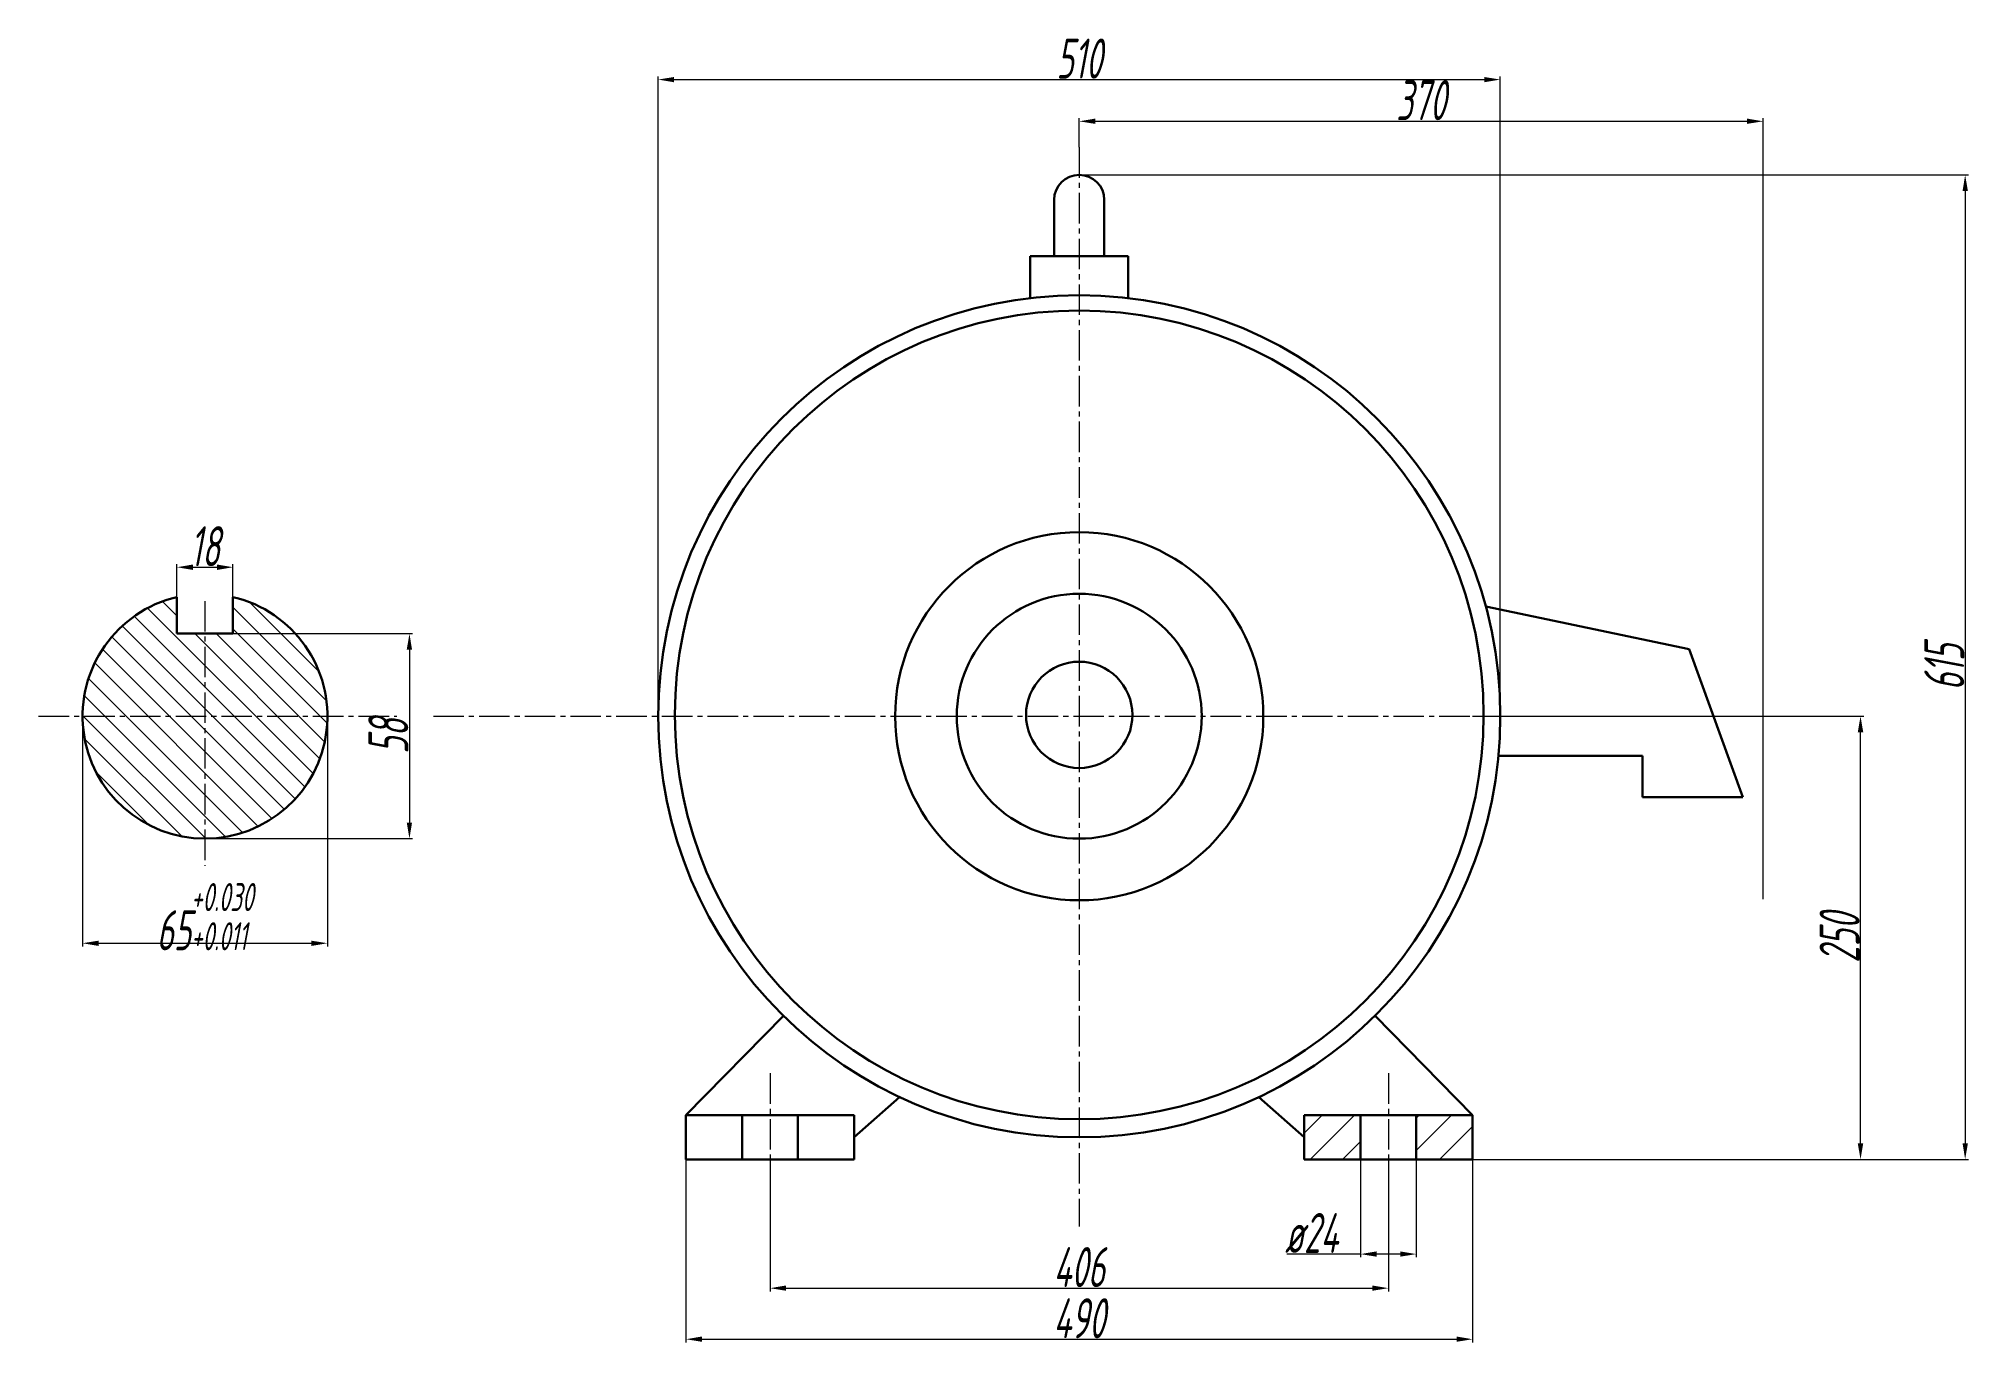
# Model space of a CAD drawing. Header units: millimetres. Extents: x 5618218 to 5620674, y 2497318 to 2498132.
# Drawn here: x 5619468 to 5620674, y 2497318 to 2498132 of the extents above; entities that cross this region are included whole.
import ezdxf

# ---------------------------------------------------------------- set-up
doc = ezdxf.new("R2010")
doc.units = ezdxf.units.MM
doc.linetypes.add('CENTER2', pattern=[28.575, 19.05, -3.175, 3.175, -3.175])
doc.linetypes.add('DASHED2', pattern=[9.525, 6.35, -3.175])
for name, color, linetype in [('点画线', 7, 'CENTER2'), ('细实线', 7, 'Continuous'), ('虚线', 7, 'DASHED2')]:
    doc.layers.add(name, color=color, linetype=linetype)
doc.layers.add('粗实线', color=7, linetype='Continuous', lineweight=50)
doc.styles.add('字母和数字', font='gbeitc.shx', dxfattribs={"width": 0.7, "height": 5})
doc.dimstyles.new('直线', dxfattribs={"dimtxt": 5, "dimasz": 3.5, "dimexe": 2, "dimexo": 0, "dimtad": 1, "dimtxsty": '字母和数字', "dimcen": 2.5, "dimadec": 0, "dimazin": 0, "dimtfac": 1, "dimtmove": 0, "dimatfit": 3, "dimfxl": 1, "dimarcsym": 0})

# ---------------------------------------------------------------- blocks, each defined once
blk = doc.blocks.new('*D8')
at = {"layer": 'Defpoints', "color": 0, "transparency": 16777216}
for p in [(5619589.3, 2497802), (5619554.3, 2497783.4), (5619589.3, 2497783.4)]:
    blk.add_point(p, dxfattribs=at)
at = {"layer": '细实线', "color": 0, "lineweight": -2, "transparency": 16777216}
for p, q in [((5619554.3, 2497783.4), (5619554.3, 2497804)), ((5619564.3, 2497802), (5619579.3, 2497802)), ((5619589.3, 2497783.4), (5619589.3, 2497804))]:
    blk.add_line(p, q, dxfattribs=at)
at = {"layer": '细实线', "color": 0, "transparency": 16777216}
for points in [[(5619564.3, 2497803.7), (5619564.3, 2497800.3), (5619554.3, 2497802)], [(5619579.3, 2497803.7), (5619579.3, 2497800.3), (5619589.3, 2497802)]]:
    blk.add_solid(points, dxfattribs=at)
at = {"layer": '细实线', "color": 0, "transparency": 16777216, "insert": (5619571.8, 2497815.1), "char_height": 5, "attachment_point": 5, "style": '字母和数字'}
blk.add_mtext('{\\H5x;18}', dxfattribs=at)
blk = doc.blocks.new('*D9')
at = {"layer": 'Defpoints', "color": 0, "transparency": 16777216}
for p in [(5619589.3, 2497760.5), (5619571.8, 2497632.4), (5619699.6, 2497632.4)]:
    blk.add_point(p, dxfattribs=at)
at = {"layer": '细实线', "color": 0, "lineweight": -2, "transparency": 16777216}
for p, q in [((5619589.3, 2497760.5), (5619701.6, 2497760.5)), ((5619699.6, 2497750.5), (5619699.6, 2497642.4)), ((5619571.8, 2497632.4), (5619701.6, 2497632.4))]:
    blk.add_line(p, q, dxfattribs=at)
at = {"layer": '细实线', "color": 0, "transparency": 16777216}
for points in [[(5619697.9, 2497750.5), (5619701.2, 2497750.5), (5619699.6, 2497760.5)], [(5619697.9, 2497642.4), (5619701.2, 2497642.4), (5619699.6, 2497632.4)]]:
    blk.add_solid(points, dxfattribs=at)
at = {"layer": '细实线', "color": 0, "transparency": 16777216, "insert": (5619686.4, 2497696.4), "char_height": 5, "attachment_point": 5, "rotation": 90, "style": '字母和数字'}
blk.add_mtext('{\\H5x;58}', dxfattribs=at)
blk = doc.blocks.new('*D10')
at = {"layer": 'Defpoints', "color": 0, "transparency": 16777216}
for p in [(5619495.3, 2497708.9), (5619648.3, 2497708.9), (5619648.3, 2497567)]:
    blk.add_point(p, dxfattribs=at)
at = {"layer": '细实线', "color": 0, "lineweight": -2, "transparency": 16777216}
for p, q in [((5619495.3, 2497708.9), (5619495.3, 2497565)), ((5619648.3, 2497708.9), (5619648.3, 2497565)), ((5619505.3, 2497567), (5619638.3, 2497567))]:
    blk.add_line(p, q, dxfattribs=at)
at = {"layer": '细实线', "color": 0, "transparency": 16777216}
for points in [[(5619505.3, 2497568.6), (5619505.3, 2497565.3), (5619495.3, 2497567)], [(5619638.3, 2497568.6), (5619638.3, 2497565.3), (5619648.3, 2497567)]]:
    blk.add_solid(points, dxfattribs=at)
at = {"layer": '细实线', "color": 0, "transparency": 16777216, "insert": (5619571.8, 2497583.6), "char_height": 5, "attachment_point": 5, "style": '字母和数字'}
blk.add_mtext('{\\H5x;65\\H0.7x;\\S+0.030^ +0.011;}', dxfattribs=at)
blk = doc.blocks.new('*D11')
at = {"layer": 'Defpoints', "color": 0, "transparency": 16777216}
for p in [(5620381.3, 2498106.8), (5619855, 2497708.9), (5620381.3, 2497708.9)]:
    blk.add_point(p, dxfattribs=at)
at = {"layer": '细实线', "color": 0, "lineweight": -2, "transparency": 16777216}
for p, q in [((5619855, 2497708.9), (5619855, 2498108.8)), ((5619865, 2498106.8), (5620371.3, 2498106.8)), ((5620381.3, 2497708.9), (5620381.3, 2498108.8))]:
    blk.add_line(p, q, dxfattribs=at)
at = {"layer": '细实线', "color": 0, "transparency": 16777216}
for points in [[(5619865, 2498108.4), (5619865, 2498105.1), (5619855, 2498106.8)], [(5620371.3, 2498108.4), (5620371.3, 2498105.1), (5620381.3, 2498106.8)]]:
    blk.add_solid(points, dxfattribs=at)
at = {"layer": '细实线', "color": 0, "transparency": 16777216, "insert": (5620118.2, 2498119.9), "char_height": 5, "attachment_point": 5, "style": '字母和数字'}
blk.add_mtext('{\\H5x;510}', dxfattribs=at)
blk = doc.blocks.new('*D12')
at = {"layer": 'Defpoints', "color": 0, "transparency": 16777216}
for p in [(5620118.2, 2498047.2), (5620364, 2497431.9), (5620671.9, 2497431.9)]:
    blk.add_point(p, dxfattribs=at)
at = {"layer": '细实线', "color": 0, "lineweight": -2, "transparency": 16777216}
for p, q in [((5620118.2, 2498047.2), (5620673.9, 2498047.2)), ((5620671.9, 2498037.2), (5620671.9, 2497441.9)), ((5620364, 2497431.9), (5620673.9, 2497431.9))]:
    blk.add_line(p, q, dxfattribs=at)
at = {"layer": '细实线', "color": 0, "transparency": 16777216}
for points in [[(5620670.3, 2498037.2), (5620673.6, 2498037.2), (5620671.9, 2498047.2)], [(5620670.3, 2497441.9), (5620673.6, 2497441.9), (5620671.9, 2497431.9)]]:
    blk.add_solid(points, dxfattribs=at)
at = {"layer": '细实线', "color": 0, "transparency": 16777216, "insert": (5620658.8, 2497739.6), "char_height": 5, "attachment_point": 5, "rotation": 90, "style": '字母和数字'}
blk.add_mtext('{\\H5x;615}', dxfattribs=at)
blk = doc.blocks.new('*D13')
at = {"layer": 'Defpoints', "color": 0, "transparency": 16777216}
for p in [(5620545.6, 2498080.7), (5620118.2, 2498064.5), (5620545.6, 2497594.6)]:
    blk.add_point(p, dxfattribs=at)
at = {"layer": '细实线', "color": 0, "lineweight": -2, "transparency": 16777216}
for p, q in [((5620118.2, 2498064.5), (5620118.2, 2498082.7)), ((5620128.2, 2498080.7), (5620535.6, 2498080.7)), ((5620545.6, 2497594.6), (5620545.6, 2498082.7))]:
    blk.add_line(p, q, dxfattribs=at)
at = {"layer": '细实线', "color": 0, "transparency": 16777216}
for points in [[(5620128.2, 2498082.4), (5620128.2, 2498079.1), (5620118.2, 2498080.7)], [(5620535.6, 2498082.4), (5620535.6, 2498079.1), (5620545.6, 2498080.7)]]:
    blk.add_solid(points, dxfattribs=at)
at = {"layer": '细实线', "color": 0, "transparency": 16777216, "insert": (5620331.9, 2498093.9), "char_height": 5, "attachment_point": 5, "style": '字母和数字'}
blk.add_mtext('{\\H5x;370}', dxfattribs=at)
blk = doc.blocks.new('*D14')
at = {"layer": 'Defpoints', "color": 0, "transparency": 16777216}
for p in [(5620364, 2497708.9), (5620606.5, 2497708.9), (5620364, 2497431.9)]:
    blk.add_point(p, dxfattribs=at)
at = {"layer": '细实线', "color": 0, "lineweight": -2, "transparency": 16777216}
for p, q in [((5620364, 2497708.9), (5620608.5, 2497708.9)), ((5620606.5, 2497441.9), (5620606.5, 2497698.9)), ((5620364, 2497431.9), (5620608.5, 2497431.9))]:
    blk.add_line(p, q, dxfattribs=at)
at = {"layer": '细实线', "color": 0, "transparency": 16777216}
for points in [[(5620604.8, 2497698.9), (5620608.2, 2497698.9), (5620606.5, 2497708.9)], [(5620604.8, 2497441.9), (5620608.2, 2497441.9), (5620606.5, 2497431.9)]]:
    blk.add_solid(points, dxfattribs=at)
at = {"layer": '细实线', "color": 0, "transparency": 16777216, "insert": (5620593.4, 2497570.4), "char_height": 5, "attachment_point": 5, "rotation": 90, "style": '字母和数字'}
blk.add_mtext('{\\H5x;250}', dxfattribs=at)
blk = doc.blocks.new('*D15')
at = {"layer": 'Defpoints', "color": 0, "transparency": 16777216}
for p in [(5620294, 2497431.9), (5620328.8, 2497431.9), (5620328.8, 2497372.7)]:
    blk.add_point(p, dxfattribs=at)
at = {"layer": '细实线', "color": 0, "lineweight": -2, "transparency": 16777216}
for p, q in [((5620294, 2497431.9), (5620294, 2497370.7)), ((5620328.8, 2497431.9), (5620328.8, 2497370.7)), ((5620294, 2497372.7), (5620247.9, 2497372.7)), ((5620318.8, 2497372.7), (5620304, 2497372.7))]:
    blk.add_line(p, q, dxfattribs=at)
at = {"layer": '细实线', "color": 0, "transparency": 16777216}
for points in [[(5620304, 2497374.4), (5620304, 2497371.1), (5620294, 2497372.7)], [(5620318.8, 2497374.4), (5620318.8, 2497371.1), (5620328.8, 2497372.7)]]:
    blk.add_solid(points, dxfattribs=at)
at = {"layer": '细实线', "color": 0, "transparency": 16777216, "insert": (5620263.4, 2497385.9), "char_height": 5, "attachment_point": 5, "style": '字母和数字'}
blk.add_mtext('{\\H5x;ø24}', dxfattribs=at)
blk = doc.blocks.new('*D16')
at = {"layer": 'Defpoints', "color": 0, "transparency": 16777216}
for p in [(5619925, 2497431.9), (5620311.4, 2497431.9), (5620311.4, 2497351.4)]:
    blk.add_point(p, dxfattribs=at)
at = {"layer": '细实线', "color": 0, "lineweight": -2, "transparency": 16777216}
for p, q in [((5619925, 2497431.9), (5619925, 2497349.4)), ((5620311.4, 2497431.9), (5620311.4, 2497349.4)), ((5619935, 2497351.4), (5620301.4, 2497351.4))]:
    blk.add_line(p, q, dxfattribs=at)
at = {"layer": '细实线', "color": 0, "transparency": 16777216}
for points in [[(5619935, 2497353.1), (5619935, 2497349.8), (5619925, 2497351.4)], [(5620301.4, 2497353.1), (5620301.4, 2497349.8), (5620311.4, 2497351.4)]]:
    blk.add_solid(points, dxfattribs=at)
at = {"layer": '细实线', "color": 0, "transparency": 16777216, "insert": (5620118.2, 2497364.6), "char_height": 5, "attachment_point": 5, "style": '字母和数字'}
blk.add_mtext('{\\H5x;406}', dxfattribs=at)
blk = doc.blocks.new('*D17')
at = {"layer": 'Defpoints', "color": 0, "transparency": 16777216}
for p in [(5619872.4, 2497431.9), (5620364, 2497431.9), (5620364, 2497319.5)]:
    blk.add_point(p, dxfattribs=at)
at = {"layer": '细实线', "color": 0, "lineweight": -2, "transparency": 16777216}
for p, q in [((5619872.4, 2497431.9), (5619872.4, 2497317.5)), ((5620364, 2497431.9), (5620364, 2497317.5)), ((5619882.4, 2497319.5), (5620354, 2497319.5))]:
    blk.add_line(p, q, dxfattribs=at)
at = {"layer": '细实线', "color": 0, "transparency": 16777216}
for points in [[(5619882.4, 2497321.2), (5619882.4, 2497317.9), (5619872.4, 2497319.5)], [(5620354, 2497321.2), (5620354, 2497317.9), (5620364, 2497319.5)]]:
    blk.add_solid(points, dxfattribs=at)
at = {"layer": '细实线', "color": 0, "transparency": 16777216, "insert": (5620118.2, 2497332.6), "char_height": 5, "attachment_point": 5, "style": '字母和数字'}
blk.add_mtext('{\\H5x;490}', dxfattribs=at)

msp = doc.modelspace()

# ---------------------------------------------------------------- hatches: boundary and pattern name
at = {"layer": '细实线'}
h = msp.add_hatch(dxfattribs=at)
h.set_pattern_fill('ANSI31', color=256, scale=3, angle=90)
h.set_pattern_definition([(135, (-102.756, 0), (-6.735192091, -6.735192091), [])])
h.paths.add_polyline_path([(5619648.342, 2497708.886), (5619571.813, 2497708.886), (5619571.813, 2497632.357, 0.41421356)])
h.paths.add_polyline_path([(5619571.813, 2497708.886), (5619495.284, 2497708.886, 0.41421356), (5619571.813, 2497632.357)])
h.paths.add_polyline_path([(5619571.813, 2497760.522), (5619554.313, 2497760.522), (5619554.313, 2497783.388, 0.3481448), (5619495.284, 2497708.886), (5619571.813, 2497708.886)])
h.paths.add_polyline_path([(5619589.313, 2497783.388), (5619589.313, 2497760.522), (5619571.813, 2497760.522), (5619571.813, 2497708.886), (5619648.342, 2497708.886, 0.3481448)])
h = msp.add_hatch(dxfattribs=at)
h.set_pattern_fill('ANSI31', color=256, scale=4.5)
h.set_pattern_definition([(45, (-102.756, 0), (-10.102788136, 10.102788136), [])])
h.paths.add_polyline_path([(5620294.044, 2497431.886), (5620294.044, 2497459.586), (5620258.775, 2497459.586), (5620258.775, 2497431.886)])
h.paths.add_polyline_path([(5620328.765, 2497431.886), (5620364.035, 2497431.886), (5620364.035, 2497459.586), (5620328.765, 2497459.586)])

# ---------------------------------------------------------------- linework, layer by layer
at = {"layer": '点画线'}
for p, q in [((5620118.197, 2498064.472), (5620118.197, 2497389.956)), ((5619571.813, 2497780.882), (5619571.813, 2497615.396)), ((5619467.813, 2497708.886), (5619691.741, 2497708.886)), ((5619714.526, 2497708.886), (5620546.108, 2497708.886)), ((5619924.99, 2497485.699), (5619924.99, 2497389.469)), ((5620311.405, 2497485.699), (5620311.405, 2497389.469))]:
    msp.add_line(p, q, dxfattribs=at)
at = {"layer": '粗实线'}
for p, q in [((5620102.511, 2497996.421), (5620102.511, 2498031.562)), ((5620133.883, 2497996.421), (5620133.883, 2498031.562)), ((5620087.594, 2497996.421), (5620087.594, 2497970.251)), ((5620087.594, 2497996.421), (5620148.8, 2497996.421)), ((5620148.8, 2497996.421), (5620148.8, 2497970.251)), ((5619554.313, 2497760.522), (5619554.313, 2497783.388)), ((5619589.313, 2497760.522), (5619589.313, 2497783.388)), ((5620372.228, 2497777.56), (5620499.498, 2497750.744)), ((5619589.313, 2497760.522), (5619554.313, 2497760.522)), ((5620499.498, 2497750.744), (5620533.025, 2497658.242)), ((5620470.191, 2497684.056), (5620380.173, 2497684.056)), ((5620470.191, 2497658.242), (5620470.191, 2497684.056)), ((5620533.025, 2497658.242), (5620470.191, 2497658.242)), ((5619872.36, 2497459.586), (5619933.323, 2497521.618)), ((5620364.035, 2497459.586), (5620303.071, 2497521.618)), ((5619977.62, 2497445.736), (5620005.952, 2497470.876)), ((5620258.775, 2497445.736), (5620230.442, 2497470.876)), ((5619872.36, 2497431.886), (5619872.36, 2497459.586)), ((5619872.36, 2497459.586), (5619924.99, 2497459.586)), ((5619907.629, 2497459.586), (5619907.629, 2497431.886)), ((5619977.62, 2497459.586), (5619924.99, 2497459.586)), ((5619942.35, 2497459.586), (5619942.35, 2497431.886)), ((5619977.62, 2497431.886), (5619977.62, 2497459.586)), ((5620258.775, 2497431.886), (5620258.775, 2497459.586)), ((5620258.775, 2497459.586), (5620311.405, 2497459.586)), ((5620294.044, 2497459.586), (5620294.044, 2497431.886)), ((5620364.035, 2497459.586), (5620311.405, 2497459.586)), ((5620328.765, 2497459.586), (5620328.765, 2497431.886)), ((5620364.035, 2497431.886), (5620364.035, 2497459.586)), ((5619924.99, 2497431.886), (5619872.36, 2497431.886)), ((5619924.99, 2497431.886), (5619977.62, 2497431.886)), ((5620311.405, 2497431.886), (5620258.775, 2497431.886)), ((5620311.405, 2497431.886), (5620364.035, 2497431.886))]:
    msp.add_line(p, q, dxfattribs=at)
for centre, radius in [((5620118.197, 2497708.886), 263.15), ((5620118.197, 2497709.731), 252.714), ((5620118.197, 2497708.886), 115.055), ((5620118.197, 2497708.886), 76.529), ((5620118.197, 2497709.731), 33.24)]:
    msp.add_circle(centre, radius, dxfattribs=at)
for centre, radius, start, end in [((5620118.197, 2498031.562), 15.686, 0, 180), ((5619571.813, 2497708.886), 76.529, 103.218814, 76.781186)]:
    msp.add_arc(centre, radius, start, end, dxfattribs=at)
at = {"layer": '虚线'}
msp.add_line((5619924.99, 2497459.586), (5619914.948, 2497459.586), dxfattribs=at)

# ---------------------------------------------------------------- dimensions: what is measured, and where the dimension line sits
at = {"layer": '细实线'}
for base, p1, p2, text, picture, middle in [((5620381.347, 2498106.772), (5619855.047, 2497708.886), (5620381.347, 2497708.886), '{\\H5x;510}', '*D11', (5620118.197, 2498119.897)), ((5620545.576, 2498080.749), (5620118.197, 2498064.472), (5620545.576, 2497594.606), '{\\H5x;370}', '*D13', (5620331.886, 2498093.874)), ((5619589.313, 2497802.015), (5619554.313, 2497783.388), (5619589.313, 2497783.388), '{\\H5x;18}', '*D8', (5619571.813, 2497815.14)), ((5619648.342, 2497566.957), (5619495.284, 2497708.886), (5619648.342, 2497708.886), '{\\H5x;65\\H0.7x;\\S+0.030^ +0.011;}', '*D10', (5619571.813, 2497583.624)), ((5620364.035, 2497319.52), (5619872.36, 2497431.886), (5620364.035, 2497431.886), '{\\H5x;490}', '*D17', (5620118.197, 2497332.645)), ((5620311.405, 2497351.433), (5619924.99, 2497431.886), (5620311.405, 2497431.886), '{\\H5x;406}', '*D16', (5620118.197, 2497364.558))]:
    dim = msp.add_linear_dim(base=base, p1=p1, p2=p2, text=text, dimstyle='直线', override={"dimasz": 10}, dxfattribs=at)
    dim.commit()
    dim.dimension.update_dxf_attribs({"geometry": picture, "text_midpoint": middle})
for base, p1, p2, text, picture, middle in [((5620671.93, 2497431.886), (5620118.197, 2498047.248), (5620364.035, 2497431.886), '{\\H5x;615}', '*D12', (5620658.805, 2497739.567)), ((5619699.565, 2497632.357), (5619589.313, 2497760.522), (5619571.813, 2497632.357), '{\\H5x;58}', '*D9', (5619686.44, 2497696.439)), ((5620606.499, 2497708.886), (5620364.035, 2497431.886), (5620364.035, 2497708.886), '{\\H5x;250}', '*D14', (5620593.374, 2497570.386))]:
    dim = msp.add_linear_dim(base=base, p1=p1, p2=p2, angle=90, text=text, dimstyle='直线', override={"dimasz": 10}, dxfattribs=at)
    dim.commit()
    dim.dimension.update_dxf_attribs({"geometry": picture, "text_midpoint": middle})
dim = msp.add_linear_dim(base=(5620328.765, 2497372.736), p1=(5620294.044, 2497431.886), p2=(5620328.765, 2497431.886), text='{\\H5x;ø24}', dimstyle='直线', override={"dimasz": 10}, dxfattribs=at)
dim.commit()
dim.dimension.update_dxf_attribs({"geometry": '*D15', "text_midpoint": (5620263.43, 2497372.736), "dimtype": 160})

doc.saveas('drawing.dxf')
